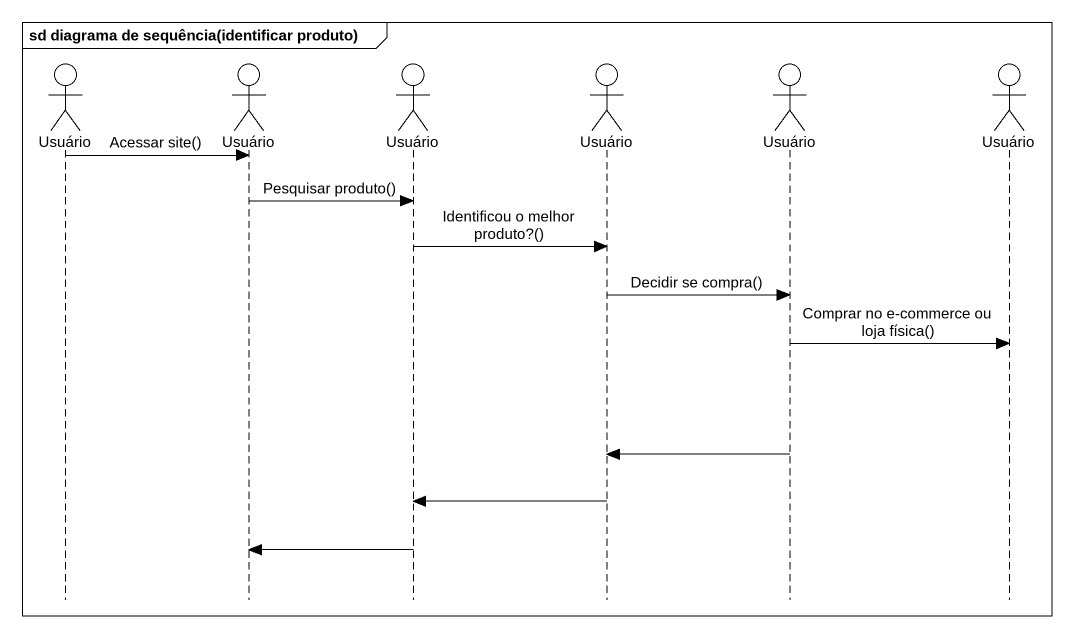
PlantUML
@startuml
mainframe sd diagrama de sequência(identificar produto)
hide footbox
actor Usuário
actor "Usuário" as Usuário_2
actor "Usuário" as Usuário_3
actor "Usuário" as Usuário_4
actor "Usuário" as Usuário_5
actor "Usuário" as Usuário_6

Usuário -> Usuário_2 : Acessar site()
Usuário_2 -> Usuário_3 : Pesquisar produto()
Usuário_3 -> Usuário_4 : Identificou o melhor produto?()
Usuário_4 -> Usuário_5 : Decidir se compra()
Usuário_5 -> Usuário_6 : Comprar no e-commerce ou loja física()
Usuário_5 -> Usuário_4
Usuário_4 -> Usuário_3
Usuário_3 -> Usuário_2
@enduml
